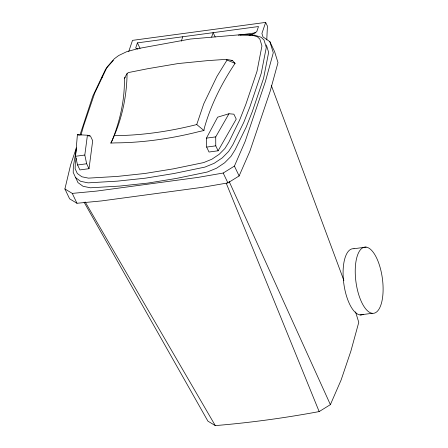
<?xml version="1.0" encoding="UTF-8"?>
<svg xmlns="http://www.w3.org/2000/svg" width="448" height="448" viewBox="0 0 448 448"><rect width="100%" height="100%" fill="white"/><g stroke="black" fill="none" stroke-linecap="round" stroke-linejoin="round"><path stroke-width="0.67" d="M127.07 73.573C126.79 97.479 121.419 121.593 110.858 143.08L115.651 142.878A263.138 151.306 -25.5 0 0 198.828 131.656L203.935 130.525L204.299 128.234A316.154 181.787 -25.5 0 1 235.094 63.319L232.355 60.452L226.296 59.36L207.732 60.614L178.147 63.549L147.812 68.701L128.363 72.57L127.07 73.573L124.348 78.26A316.154 181.787 -25.5 0 1 112.078 140.678L110.858 143.08M266.778 39.894L267.417 26.102L265.653 22.4L132.507 40.365L128.761 51.442M75.55 156.285L77.409 134.68L87.422 135.234L90.434 136.002L92.686 140.717L89.018 168.694L79.906 169.921L77.554 164.987L75.55 156.285L84.806 155.036L87.422 135.234M76.395 149.391L73.354 166.202L73.203 172.396L75.594 177.654L80.64 181.328L88.088 182.862L117.499 181.132L145.415 178.17L173.902 173.522L204.904 167.098L214.15 163.313L222.281 157.858L228.631 151.424L232.854 144.682L243.841 122.203L249.99 106.596L261.229 73.366L266.286 47.443L264.034 40.051L261.15 37.268L254.302 35.084L240.223 35.157M76.182 158.138L75.314 162.954L75.141 168.767L77.314 173.488L81.822 176.77L88.43 178.136L117.286 176.422L144.995 173.466L173.264 168.868L203.661 162.59L211.87 159.219L219.139 154.347L224.862 148.568L228.794 142.24L239.691 119.969L245.801 104.474L256.978 71.422L261.934 45.976L259.874 39.127L257.438 36.814L251.35 34.866L240.654 34.703L190.467 39.021L138.533 48.485L126.706 51.688L118.647 55.541L114.341 58.766L107.234 66.847L94.629 93.33L83.451 126.381L81.026 134.999M265.653 22.4L261.906 33.477L262.959 36.887L269.858 41.664L274.568 51.531L277.995 62.63L270.127 91.392L249.861 151.312L239.12 175.952L227.909 182.902L202.731 187.27L101.461 200.934L76.972 203.263L69.608 198.828L64.904 188.955L70.599 164.998L76.39 147.874M79.878 135.335L92.809 96.096L105.638 69.121L113.344 60.385M249.06 35.207L251.132 34.933L256.738 31.724L258.49 26.538L137.424 42.874L135.671 48.059L137.883 49.162M181.283 41.182L182.778 36.753M211.635 37.089L213.136 32.659L215.197 36.977M114.537 135.643A259.666 149.313 -25.5 0 0 196.745 124.55L203.756 103.818L216.922 76.457L227.007 60.088L226.296 59.36M101.601 78.338L102.626 75.79M64.904 188.955L72.268 193.396L96.751 191.066L198.022 177.402L223.199 173.029L234.416 166.085L245.151 141.445L265.418 81.519L273.291 52.763L269.858 41.664M84.062 202.154L207.922 421.159L215.286 425.6A774.85 445.542 -25.5 0 0 319.166 411.583L330.383 404.639L341.118 379.994L350.896 351.086L358.77 322.33L355.538 311.881M206.438 138.141L217.638 117.174L228.967 113.747L233.884 114.19L236.236 119.123L218.114 150.786L209.009 152.018L206.651 147.084L206.438 138.141L215.729 136.886L228.967 113.747M124.348 78.26L125.356 77.476M238.308 35.168L255.64 32.833M206.651 147.084L215.762 145.852L218.114 150.786M77.554 164.987L86.66 163.761L89.018 168.694M353.998 248.724L366.139 247.083M360.041 314.927L372.187 313.292A33.387 13.328 82.3 0 0 379.439 265.199A33.387 13.328 82.3 0 0 355.869 262.119A33.387 13.328 82.3 0 0 372.182 313.286M230.978 60.547L232.355 60.452M88.374 135.884L89.751 135.962M77.409 134.68L79.044 135.128M227.007 60.088L235.094 63.319M196.745 124.55L203.935 130.525M85.226 202.003L215.286 425.6M234.416 166.085L239.12 175.952M223.199 173.029L227.909 182.902M137.424 42.874L140.073 48.423M72.268 193.396L76.972 203.263M75.555 177.33L77.952 182.588L82.992 186.262L90.44 187.796L119.851 186.066L147.773 183.103L176.254 178.455L207.256 172.032L216.502 168.246L224.633 162.798L230.983 156.358L235.206 149.615L246.193 127.137L252.342 111.53L263.581 78.305L268.638 52.377L266.386 44.985M229.118 181.395L330.383 404.639M226.218 183.165L319.166 411.583M271.264 85.299L343.885 280.448M84.806 155.036L86.66 163.761M215.729 136.886L215.762 145.852M363.462 314.261A33.387 13.328 82.3 0 1 343.924 284.396A33.387 13.328 82.3 0 1 353.998 248.752"/></g></svg>
